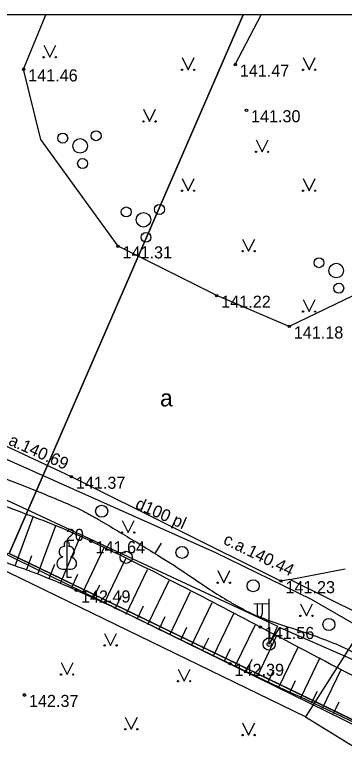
# Model space of a CAD drawing. Extents: x 635609 to 635806, y 303734 to 303875.
# Drawn here: x 635690.35 to 635703.94, y 303823.84 to 303854.76 of the extents above; entities that cross this region are included whole.
import ezdxf

# ---------------------------------------------------------------- set-up
doc = ezdxf.new("R2010")
doc.units = 0
for name, color, linetype in [('APGS_ELEM_####_####_#', 7, 'Continuous'), ('APGS_VADP_NEDR_####_#', 7, 'Continuous'), ('BUVE_ELEM_####_####_#', 7, 'Continuous'), ('CELI_CMAL_####_####_#', 7, 'Continuous'), ('CELI_CSEG_####_TKST_#', 7, 'Continuous'), ('CELI_SEGL_####_####_#', 7, 'Continuous'), ('RAMI_PLAN_####_TKST_#', 7, 'Continuous'), ('RELJ_AATZ_####_TKST_#', 7, 'Continuous'), ('RELJ_ELEM_####_####_#', 7, 'Continuous'), ('RELJ_HORZ_PAMT_####_#', 7, 'Continuous'), ('RELJ_NOGA_####_####_#', 7, 'Continuous'), ('RELJ_NOGL_####_####_#', 7, 'Continuous'), ('ROBZ_UZMR_####_####_#', 7, 'Continuous'), ('SAKT_ACRL_####_####_#', 7, 'Continuous'), ('SAKT_ACRL_####_TKST_#', 7, 'Continuous'), ('SAKT_VADP_KABE_####_#', 7, 'Continuous'), ('SAKT_VADP_OPTK_####_I', 7, 'Continuous'), ('TERT_DIAM_####_TKST_#', 7, 'Continuous'), ('TERT_ELEM_####_####_#', 7, 'Continuous'), ('TERT_KRND_####_####_#', 7, 'Continuous')]:
    doc.layers.add(name, color=color, linetype=linetype)

msp = doc.modelspace()

# ---------------------------------------------------------------- linework, layer by layer
at = {"layer": 'APGS_ELEM_####_####_#'}
for p, q in [((635700.85, 303828.753), (635700.85, 303830.636)), ((635700.85, 303830.42), (635700.215, 303830.415)), ((635700.35, 303830.416), (635700.35, 303830.024)), ((635700.56, 303830.418), (635700.56, 303830.024))]:
    msp.add_line(p, q, dxfattribs=at)
for radius in [0.25, 0.09]:
    msp.add_circle((635700.85, 303828.753), radius, dxfattribs=at)
msp.add_ellipse((635700.455, 303830.024), major_axis=(0, 0.151), ratio=0.695971, start_param=1.570796, end_param=4.712389, dxfattribs=at)
at = {"layer": 'APGS_VADP_NEDR_####_#'}
for p, q in [((635685.109, 303836.992), (635701.198, 303829.493)), ((635701.198, 303829.493), (635700.85, 303828.753)), ((635700.85, 303828.753), (635701.295, 303829.439)), ((635701.295, 303829.439), (635707.586, 303826.684))]:
    msp.add_line(p, q, dxfattribs=at)
at = {"layer": 'BUVE_ELEM_####_####_#'}
for centre in [(635693.929, 303834.25), (635697.249, 303832.549), (635694.942, 303832.345), (635700.19, 303831.17), (635703.316, 303829.569)]:
    msp.add_circle(centre, 0.25, dxfattribs=at)
at = {"layer": 'CELI_CMAL_####_####_#'}
for p, q in [((635690.707, 303852.516), (635691.62, 303854.763)), ((635691.413, 303849.612), (635690.707, 303852.516)), ((635694.605, 303845.2), (635691.413, 303849.612)), ((635698.683, 303843.161), (635694.605, 303845.2)), ((635704.81, 303843.406), (635701.679, 303841.888)), ((635701.679, 303841.888), (635698.683, 303843.161)), ((635692.678, 303835.678), (635687.846, 303837.94)), ((635701.336, 303831.362), (635692.678, 303835.678)), ((635701.701, 303831.431), (635701.336, 303831.362)), ((635720.122, 303822.295), (635701.701, 303831.431))]:
    msp.add_line(p, q, dxfattribs=at)
at = {"layer": 'CELI_SEGL_####_####_#'}
msp.add_line((635701.701, 303831.431), (635703.988, 303831.863), dxfattribs=at)
at = {"layer": 'RAMI_PLAN_####_TKST_#'}
msp.add_line((635727.338, 303854.763), (635619.398, 303854.763), dxfattribs=at)
at = {"layer": 'RELJ_ELEM_####_####_#'}
msp.add_line((635690.789, 303826.666), (635690.726, 303826.707), dxfattribs=at)
for centre in [(635690.707, 303852.516), (635699.449, 303852.71), (635699.911, 303850.826), (635694.605, 303845.2), (635698.683, 303843.161), (635701.679, 303841.888), (635692.678, 303835.678), (635693.491, 303833.013), (635701.336, 303831.362), (635692.888, 303830.977), (635700.48, 303829.469), (635699.231, 303827.946), (635690.74, 303826.659)]:
    msp.add_circle(centre, 0.05, dxfattribs=at)
msp.add_arc((635690.74, 303826.659), 0.05, 105.7106, 8.4473, dxfattribs=at)
at = {"layer": 'RELJ_HORZ_PAMT_####_#'}
msp.add_line((635696.392, 303832.932), (635696.131, 303832.505), dxfattribs=at)
msp.add_spline([(635688.027, 303837.855), (635688.209, 303837.315), (635688.415, 303836.852), (635688.546, 303836.633), (635688.698, 303836.421), (635689.043, 303836.064), (635689.458, 303835.812), (635690.33, 303835.457), (635691.722, 303834.892), (635692.415, 303834.603), (635692.759, 303834.452), (635693.1, 303834.295), (635693.502, 303834.073), (635693.901, 303833.846), (635694.689, 303833.378), (635696.256, 303832.429), (635697.333, 303831.738), (635698.396, 303831.019), (635699.208, 303830.515), (635699.624, 303830.281), (635700.049, 303830.06), (635700.636, 303829.812), (635701.605, 303829.477), (635703.21, 303828.92), (635704.238, 303828.47), (635705.207, 303827.891), (635706.128, 303827.227), (635707.014, 303826.522), (635708.036, 303825.686), (635708.394, 303825.388)], degree=3, dxfattribs=at)
at = {"layer": 'RELJ_NOGA_####_####_#'}
for p, q in [((635690.354, 303831.988), (635691.099, 303834.023)), ((635691.293, 303831.644), (635692.032, 303833.659)), ((635692.223, 303831.278), (635693.061, 303833.221)), ((635693.132, 303830.861), (635694.027, 303832.745)), ((635690.824, 303831.816), (635691.046, 303832.424)), ((635694.036, 303830.432), (635694.923, 303832.294)), ((635691.761, 303831.468), (635691.994, 303832.064)), ((635694.938, 303830.002), (635695.817, 303831.843)), ((635692.68, 303831.074), (635692.942, 303831.646)), ((635693.584, 303830.646), (635693.851, 303831.209)), ((635695.841, 303829.571), (635696.711, 303831.39)), ((635696.743, 303829.139), (635697.604, 303830.937)), ((635694.487, 303830.217), (635694.752, 303830.773)), ((635695.39, 303829.786), (635695.652, 303830.336)), ((635697.645, 303828.707), (635698.495, 303830.483)), ((635698.546, 303828.275), (635699.387, 303830.028)), ((635696.292, 303829.355), (635696.551, 303829.898)), ((635697.194, 303828.923), (635697.451, 303829.459)), ((635699.448, 303827.842), (635700.279, 303829.572)), ((635698.096, 303828.491), (635698.349, 303829.02)), ((635700.349, 303827.409), (635701.169, 303829.116)), ((635698.997, 303828.058), (635699.248, 303828.581)), ((635701.251, 303826.976), (635702.06, 303828.658)), ((635699.899, 303827.625), (635700.146, 303828.141)), ((635702.152, 303826.542), (635702.949, 303828.199)), ((635700.8, 303827.192), (635701.044, 303827.701)), ((635703.053, 303826.109), (635703.838, 303827.739)), ((635701.701, 303826.759), (635701.942, 303827.26)), ((635702.602, 303826.326), (635702.84, 303826.819)), ((635703.503, 303825.892), (635703.737, 303826.377))]:
    msp.add_line(p, q, dxfattribs=at)
msp.add_spline([(635718.436, 303819.595), (635714.888, 303819.804), (635713.492, 303820.445), (635712.231, 303821.214), (635710.993, 303822.016), (635709.747, 303822.795), (635708.456, 303823.496), (635699.231, 303827.946), (635692.888, 303830.977), (635691.445, 303831.588), (635689.971, 303832.128), (635688.496, 303832.667), (635687.051, 303833.274), (635686.218, 303833.664)], degree=3, dxfattribs=at)
at = {"layer": 'RELJ_NOGL_####_####_#'}
msp.add_spline([(635687.033, 303835.805), (635688.143, 303835.252), (635689.465, 303834.66), (635690.817, 303834.133), (635692.169, 303833.606), (635693.491, 303833.013), (635700.48, 303829.469), (635709.132, 303825.011), (635709.94, 303824.633), (635710.773, 303824.297), (635712.463, 303823.669), (635714.099, 303822.958), (635715.575, 303821.996), (635718.436, 303819.595)], degree=3, dxfattribs=at)
at = {"layer": 'ROBZ_UZMR_####_####_#'}
for p, q in [((635699.778, 303854.763), (635664.706, 303854.763)), ((635716.78, 303819.58), (635690.11, 303832.5))]:
    msp.add_line(p, q, dxfattribs=at)
for points in [[(635664.706, 303854.763), (635657.36, 303836.69), (635690.11, 303832.5), (635699.778, 303854.763)], [(635699.778, 303854.763), (635690.11, 303832.5), (635716.78, 303819.58), (635727.338, 303843.543)], [(635727.338, 303843.543), (635727.338, 303854.763), (635699.778, 303854.763)]]:
    msp.add_lwpolyline(points, dxfattribs=at)
msp.add_lwpolyline([(635625.13, 303811.56), (635628.285, 303815.213), (635649.47, 303839.74), (635657.36, 303836.69), (635690.11, 303832.5), (635716.78, 303819.58), (635704.2, 303790.54), (635684.14, 303783.62), (635633.09, 303808)], close=True, dxfattribs=at)
msp.add_lwpolyline([(635625.13, 303811.56), (635628.285, 303815.213), (635649.47, 303839.74), (635657.36, 303836.69), (635690.11, 303832.5), (635716.78, 303819.58), (635704.2, 303790.54), (635684.14, 303783.62), (635633.09, 303808)], close=True, dxfattribs=at)
at = {"layer": 'SAKT_ACRL_####_####_#'}
msp.add_lwpolyline([(635715.276, 303828.743), (635712.355, 303828.149), (635707.584, 303827.718), (635702.594, 303830.602), (635698.648, 303832.525), (635689.409, 303836.647), (635683.77, 303839.065), (635678.321, 303841.676)], dxfattribs=at)
at = {"layer": 'SAKT_VADP_KABE_####_#'}
for p, q in [((635710.468, 303838.53), (635702.346, 303825.755)), ((635702.346, 303825.755), (635676.813, 303838.172)), ((635702.346, 303825.755), (635712.903, 303819.208))]:
    msp.add_line(p, q, dxfattribs=at)
at = {"layer": 'SAKT_VADP_OPTK_####_I'}
msp.add_lwpolyline([(635715.276, 303828.743), (635712.355, 303828.149), (635707.584, 303827.718), (635702.594, 303830.602), (635698.648, 303832.525), (635689.409, 303836.647), (635683.77, 303839.065), (635678.321, 303841.676)], dxfattribs=at)
at = {"layer": 'TERT_ELEM_####_####_#'}
for p, q in [((635691.534, 303853.516), (635691.784, 303853.016)), ((635691.784, 303853.016), (635692.034, 303853.516)), ((635697.25, 303853), (635697.5, 303852.5)), ((635697.5, 303852.5), (635697.75, 303853)), ((635702.25, 303853), (635702.5, 303852.5)), ((635702.5, 303852.5), (635702.75, 303853)), ((635695.658, 303850.865), (635695.908, 303850.365)), ((635695.908, 303850.365), (635696.158, 303850.865)), ((635700.307, 303849.607), (635700.557, 303849.107)), ((635700.557, 303849.107), (635700.807, 303849.607)), ((635697.25, 303848), (635697.5, 303847.5)), ((635697.5, 303847.5), (635697.75, 303848)), ((635702.25, 303848), (635702.5, 303847.5)), ((635702.5, 303847.5), (635702.75, 303848)), ((635699.75, 303845.5), (635700, 303845)), ((635700, 303845), (635700.25, 303845.5)), ((635702.25, 303843), (635702.5, 303842.5)), ((635702.5, 303842.5), (635702.75, 303843)), ((635694.776, 303833.872), (635695.026, 303833.372)), ((635695.026, 303833.372), (635695.276, 303833.872)), ((635692.488, 303831.869), (635692.488, 303831.522)), ((635698.726, 303831.794), (635698.976, 303831.294)), ((635698.976, 303831.294), (635699.226, 303831.794)), ((635692.488, 303831.522), (635692.688, 303831.522)), ((635702.14, 303830.424), (635702.39, 303829.924)), ((635702.39, 303829.924), (635702.64, 303830.424)), ((635694.048, 303829.203), (635694.298, 303828.703)), ((635694.298, 303828.703), (635694.548, 303829.203)), ((635692.25, 303828), (635692.5, 303827.5)), ((635692.5, 303827.5), (635692.75, 303828)), ((635697.085, 303827.726), (635697.335, 303827.226)), ((635697.335, 303827.226), (635697.585, 303827.726)), ((635694.904, 303825.739), (635695.154, 303825.239)), ((635695.154, 303825.239), (635695.404, 303825.739)), ((635699.75, 303825.5), (635700, 303825)), ((635700, 303825), (635700.25, 303825.5))]:
    msp.add_line(p, q, dxfattribs=at)
for points in [[(635692.488, 303833.022), (635692.488, 303831.869)], [(635692.578, 303832.79), (635692.577, 303832.791)]]:
    msp.add_lwpolyline(points, dxfattribs=at)
for centre, radius in [((635691.534, 303853.016), 0.028), ((635692.034, 303853.016), 0.0263), ((635697.25, 303852.5), 0.028), ((635697.75, 303852.5), 0.0263), ((635702.25, 303852.5), 0.028), ((635702.75, 303852.5), 0.0263), ((635695.657, 303850.365), 0.028), ((635696.157, 303850.365), 0.0263), ((635692.323, 303849.672), 0.204), ((635693.699, 303849.773), 0.207), ((635693.037, 303849.349), 0.301), ((635700.306, 303849.107), 0.028), ((635700.806, 303849.107), 0.0263), ((635693.141, 303848.621), 0.205), ((635697.25, 303847.5), 0.028), ((635697.75, 303847.5), 0.0263), ((635702.25, 303847.5), 0.028), ((635702.75, 303847.5), 0.0263), ((635694.943, 303846.623), 0.204), ((635696.318, 303846.724), 0.207), ((635695.657, 303846.299), 0.301), ((635695.76, 303845.571), 0.205), ((635699.75, 303845), 0.028), ((635700.25, 303845), 0.0263), ((635702.905, 303844.52), 0.204), ((635703.619, 303844.196), 0.301), ((635703.722, 303843.468), 0.205), ((635702.25, 303842.5), 0.028), ((635702.75, 303842.5), 0.0263), ((635694.776, 303833.372), 0.028), ((635695.276, 303833.372), 0.0263), ((635698.726, 303831.294), 0.028), ((635699.226, 303831.294), 0.0263), ((635702.139, 303829.923), 0.028), ((635702.639, 303829.923), 0.0263), ((635694.048, 303828.703), 0.028), ((635694.548, 303828.703), 0.0263), ((635692.25, 303827.5), 0.028), ((635692.75, 303827.5), 0.0263), ((635697.085, 303827.225), 0.028), ((635697.585, 303827.225), 0.0263), ((635694.903, 303825.239), 0.028), ((635695.403, 303825.239), 0.0263), ((635699.75, 303825), 0.028), ((635700.25, 303825), 0.0263)]:
    msp.add_circle(centre, radius, dxfattribs=at)
for centre, major_axis, ratio, start_param, end_param in [((635692.488, 303832.872), (0, -0.15), 0.707107, 3.14537, 5.287485), ((635692.488, 303832.872), (0, -0.15), 0.707107, 0.995701, 3.137816), ((635692.36, 303832.577), (-0.039, -0.212), 0.861323, 3.141593, 6.283185), ((635692.616, 303832.577), (0.039, -0.212), 0.861323, 0, 3.141593), ((635692.398, 303832.115), (0.307, 0.095), 0.814445, 1.570796, 4.752015), ((635692.578, 303832.115), (-0.307, 0.095), 0.814445, 1.531171, 4.712389)]:
    msp.add_ellipse(centre, major_axis=major_axis, ratio=ratio, start_param=start_param, end_param=end_param, dxfattribs=at)
at = {"layer": 'TERT_KRND_####_####_#'}
for p, q in [((635699.449, 303852.71), (635700.52, 303854.763)), ((635704.689, 303825.243), (635687.195, 303833.834))]:
    msp.add_line(p, q, dxfattribs=at)

# ---------------------------------------------------------------- texts
at = {"layer": 'CELI_CSEG_####_TKST_#'}
msp.add_text('a', height=0.7, dxfattribs=at).set_placement((635696.342, 303838.583))
at = {"layer": 'RELJ_AATZ_####_TKST_#'}
for s, p in [(' 141.46', (635690.707, 303852.016)), (' 141.47', (635699.449, 303852.21)), (' 141.30', (635699.911, 303850.326)), (' 141.31', (635694.605, 303844.7)), (' 141.22', (635698.683, 303842.661)), (' 141.18', (635701.679, 303841.388)), (' 141.37', (635692.678, 303835.178)), (' 141.64', (635693.491, 303832.513)), (' 141.23', (635701.336, 303830.862)), (' 142.49', (635692.888, 303830.477)), (' 141.56', (635700.48, 303828.969)), (' 142.39', (635699.231, 303827.446)), (' 142.37', (635690.74, 303826.159))]:
    msp.add_text(s, height=0.5, dxfattribs=at).set_placement(p)
at = {"layer": 'SAKT_ACRL_####_TKST_#'}
for s, rotation, p in [('c.a.140.69', 335.9559, (635689.567, 303837.224)), ('d100 pl', 335.9559, (635695.28, 303834.389)), ('c.a.140.44', 334.0187, (635698.914, 303832.919))]:
    msp.add_text(s, height=0.5, rotation=rotation, dxfattribs=at).set_placement(p)
at = {"layer": 'TERT_DIAM_####_TKST_#'}
msp.add_text(' 20', height=0.5, dxfattribs=at).set_placement((635692.263, 303833.022))

doc.saveas('drawing.dxf')
